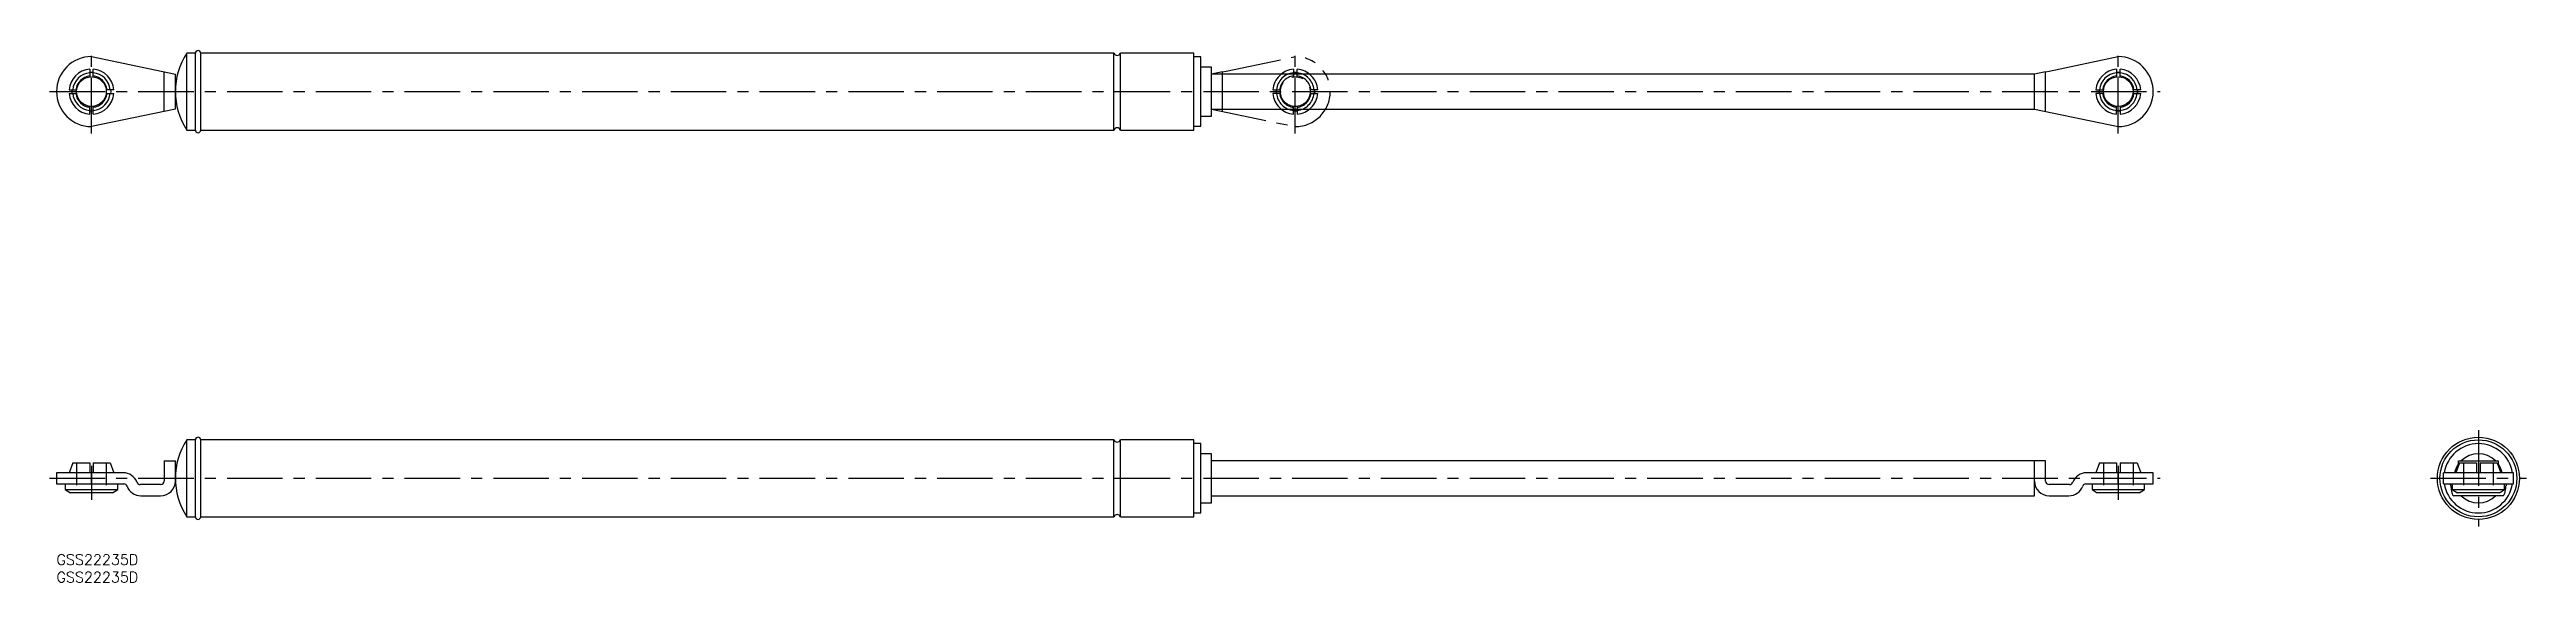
# Model space of a CAD drawing. Extents: x -2 to 707, y -8 to 144.
import ezdxf

# ---------------------------------------------------------------- set-up
doc = ezdxf.new("R2010")
doc.units = 0
doc.header["$LTSCALE"] = 0.5
for name, pattern in [('CENTER', [50.8, 31.75, -6.35, 6.35, -6.35]), ('DASHED', [19.05, 12.7, -6.35]), ('PHANTOM', [63.5, 31.75, -6.35, 6.35, -6.35, 6.35, -6.35])]:
    doc.linetypes.add(name, pattern=pattern)
for name, color, linetype in [('MSM_CENTER', 1, 'CENTER'), ('MSM_CONTINUOUS', 7, 'CONTINUOUS'), ('MSM_DASHED', 4, 'DASHED'), ('MSM_IMAGINARY', 6, 'PHANTOM'), ('MSM_PART_NUMBER', 7, 'CONTINUOUS')]:
    doc.layers.add(name, color=color, linetype=linetype)
doc.styles.get("Standard").update_dxf_attribs({"font": 'txt.shx', "height": 3, "bigfont": 'bigfont.shx'})

# ---------------------------------------------------------------- blocks, each defined once
blk = doc.blocks.new('*U24')
at = {"layer": 'MSM_PART_NUMBER'}
blk.add_text('GSS22235D', height=3, dxfattribs=at).set_placement((0, -3))
blk = doc.blocks.new('*U25')
at = {"layer": 'MSM_PART_NUMBER'}
blk.add_text('GSS22235D', height=3, dxfattribs=at).set_placement((0, -8))

msp = doc.modelspace()

# ---------------------------------------------------------------- linework, layer by layer
at = {"layer": 'MSM_CENTER'}
for p, q in [((10, 120.26), (10, 144.26)), ((354.5, 120.26), (354.5, 144.26)), ((590, 120.26), (590, 144.26)), ((-2, 132.26), (602, 132.26)), ((693.06, 35.5), (693.06, 8)), ((-2, 21.75), (602, 21.75)), ((10, 25.35), (10, 15.55)), ((590, 25.35), (590, 15.55)), ((679.31, 21.75), (706.81, 21.75))]:
    msp.add_line(p, q, dxfattribs=at)
at = {"layer": 'MSM_CONTINUOUS'}
for p, q in [((10, 142.26), (34, 137.26)), ((39.75, 143.26), (37.3, 143.26)), ((37.3, 121.26), (37.3, 143.26)), ((39.75, 121.26), (39.75, 143.26)), ((302.56, 143.26), (41.25, 143.26)), ((41.25, 121.26), (41.25, 143.26)), ((302.56, 121.26), (302.56, 143.26)), ((325.5, 143.26), (304.44, 143.26)), ((304.44, 121.26), (304.44, 143.26)), ((325.5, 121.26), (325.5, 143.26)), ((327.5, 142.16), (325.5, 142.16)), ((327.5, 122.36), (327.5, 142.16)), ((570.2, 138.14), (590, 142.26)), ((9.5, 138.68), (9.5, 136.48)), ((10.5, 136.48), (10.5, 138.68)), ((30.8, 126.6), (30.8, 137.93)), ((34, 127.26), (34, 137.26)), ((330.5, 139.26), (327.5, 139.26)), ((330.5, 125.26), (330.5, 139.26)), ((566, 137.26), (330.5, 137.26)), ((569.2, 137.93), (566, 137.26)), ((566, 127.26), (566, 137.26)), ((569.2, 137.93), (570.2, 138.14)), ((569.2, 126.6), (569.2, 137.93)), ((589.5, 138.68), (589.5, 136.48)), ((589.5, 137.74), (590.5, 137.74)), ((590.5, 136.48), (590.5, 138.68)), ((3.58, 132.76), (5.78, 132.76)), ((3.58, 131.76), (5.78, 131.76)), ((4.52, 131.81), (4.52, 132.77)), ((9.5, 125.84), (9.5, 128.04)), ((10.5, 125.84), (10.5, 128.04)), ((16.42, 132.76), (14.22, 132.76)), ((14.22, 131.76), (16.42, 131.76)), ((15.48, 132.77), (15.5, 132.26)), ((15.5, 132.26), (15.48, 131.75)), ((583.58, 132.76), (585.78, 132.76)), ((585.78, 131.76), (583.58, 131.76)), ((589.5, 125.84), (589.5, 128.04)), ((590.5, 128.04), (590.5, 125.84)), ((596.42, 132.76), (594.22, 132.76)), ((594.22, 131.76), (596.42, 131.76)), ((595.48, 132.77), (595.5, 132.26)), ((595.5, 132.26), (595.48, 131.75)), ((34, 127.26), (10, 122.26)), ((37.3, 121.26), (39.75, 121.26)), ((41.25, 121.26), (302.56, 121.26)), ((304.44, 121.26), (325.5, 121.26)), ((325.5, 122.36), (327.5, 122.36)), ((327.5, 125.26), (330.5, 125.26)), ((330.5, 127.26), (566, 127.26)), ((566, 127.26), (590, 122.26)), ((590.51, 126.79), (589.49, 126.79)), ((39.75, 32.75), (37.3, 32.75)), ((37.3, 10.75), (37.3, 32.75)), ((39.75, 10.75), (39.75, 32.75)), ((302.56, 32.75), (41.25, 32.75)), ((41.25, 10.75), (41.25, 32.75)), ((302.56, 10.75), (302.56, 32.75)), ((325.5, 32.75), (304.44, 32.75)), ((304.44, 10.75), (304.44, 32.75)), ((325.5, 10.75), (325.5, 32.75)), ((327.5, 31.65), (325.5, 31.65)), ((327.5, 11.85), (327.5, 31.65)), ((330.5, 28.75), (327.5, 28.75)), ((330.5, 14.75), (330.5, 28.75)), ((0, 23.35), (0, 20.15)), ((19.08, 23.35), (0, 23.35)), ((4.62, 26.15), (3.58, 23.35)), ((4.62, 26.15), (9.5, 26.15)), ((9.5, 26.15), (9.5, 23.35)), ((10, 20.15), (10, 23.35)), ((10.5, 26.15), (15.38, 26.15)), ((10.5, 26.15), (10.5, 23.35)), ((15.38, 26.15), (16.42, 23.35)), ((30.8, 26.75), (34, 26.75)), ((30.8, 26.75), (30.8, 20.95)), ((34, 20.95), (34, 26.75)), ((569.2, 26.75), (330.5, 26.75)), ((566, 16.75), (566, 26.75)), ((569.2, 20.95), (569.2, 26.75)), ((600, 23.35), (580.92, 23.35)), ((584.62, 26.15), (583.58, 23.35)), ((584.62, 26.15), (589.5, 26.15)), ((589.5, 26.15), (589.5, 23.35)), ((590, 20.15), (590, 23.35)), ((590.5, 26.15), (595.38, 26.15)), ((590.5, 26.15), (590.5, 23.35)), ((595.38, 26.15), (596.42, 23.35)), ((600, 20.15), (600, 23.35)), ((683.06, 20.15), (683.06, 23.35)), ((703.06, 23.35), (683.06, 23.35)), ((687.69, 26.15), (686.65, 23.35)), ((687.4, 26.75), (698.73, 26.75)), ((687.4, 25.37), (687.4, 26.75)), ((687.69, 26.15), (692.56, 26.15)), ((692.56, 26.15), (692.56, 23.35)), ((693.56, 26.15), (698.44, 26.15)), ((693.56, 26.15), (693.56, 23.35)), ((698.44, 26.15), (699.48, 23.35)), ((698.73, 26.75), (698.73, 25.37)), ((703.06, 20.15), (703.06, 23.35)), ((0, 20.15), (19.24, 20.15)), ((2.5, 20.15), (2.5, 18.55)), ((2.5, 18.55), (4, 17.55)), ((2.5, 18.55), (17.5, 18.55)), ((16, 17.55), (4, 17.55)), ((16, 17.55), (17.5, 18.55)), ((17.5, 18.55), (17.5, 20.15)), ((29.8, 19.95), (23.96, 19.95)), ((24.12, 16.75), (29.8, 16.75)), ((327.5, 14.75), (330.5, 14.75)), ((330.5, 16.75), (566, 16.75)), ((576.04, 19.95), (570.2, 19.95)), ((570.2, 16.75), (575.88, 16.75)), ((580.76, 20.15), (600, 20.15)), ((582.5, 20.15), (582.5, 18.55)), ((582.5, 18.55), (584, 17.55)), ((582.5, 18.55), (597.5, 18.55)), ((596, 17.55), (584, 17.55)), ((596, 17.55), (597.5, 18.55)), ((597.5, 18.55), (597.5, 20.15)), ((683.06, 20.15), (703.06, 20.15)), ((685.56, 20.15), (685.56, 18.55)), ((685.56, 18.55), (687.06, 17.55)), ((685.56, 18.55), (700.56, 18.55)), ((700.12, 16.75), (686.01, 16.75)), ((699.06, 17.55), (687.06, 17.55)), ((699.06, 17.55), (700.56, 18.55)), ((700.56, 18.55), (700.56, 20.15)), ((37.3, 10.75), (39.75, 10.75)), ((41.25, 10.75), (302.56, 10.75)), ((304.44, 10.75), (325.5, 10.75)), ((325.5, 11.85), (327.5, 11.85))]:
    msp.add_line(p, q, dxfattribs=at)
for centre, radius in [((10, 132.26), 4.25), ((590, 132.26), 4.25), ((693.06, 21.75), 11.75), ((693.06, 21.75), 11)]:
    msp.add_circle(centre, radius, dxfattribs=at)
for centre, radius, start, end in [((10, 132.26), 10, 90, 270), ((54, 132.26), 20, 146.63299, 213.36701), ((40.5, 143.26), 0.75, 0, 180), ((303.5, 143.61), 1, 200.48732, 339.51268), ((590, 132.26), 10, 270, 90), ((10, 132.26), 6.44, 94.45407, 175.54593), ((10, 132.26), 5.4, 95.31277, 174.68723), ((10, 132.26), 4.5, 96.37937, 173.62063), ((10, 120.02), 17.73, 88.38409, 91.61591), ((10, 132.26), 6.44, 4.45407, 85.54593), ((10, 132.26), 5.4, 5.31277, 84.68723), ((10, 132.26), 4.5, 6.37937, 83.62063), ((590, 132.26), 6.44, 94.45407, 175.54593), ((590, 132.26), 5.4, 95.31277, 174.68723), ((590, 132.26), 4.5, 96.37937, 173.62063), ((590, 132.26), 5.5, 84.78409, 95.21591), ((590, 132.26), 6.44, 4.45407, 85.54593), ((590, 132.26), 5.4, 5.31277, 84.68723), ((590, 132.26), 4.5, 6.37937, 83.62063), ((10, 132.26), 6.44, 184.45407, 265.54593), ((10, 132.26), 5.4, 185.31277, 264.68723), ((10, 132.26), 4.5, 186.37937, 263.62063), ((10, 132.26), 4.5, 276.37937, 353.62063), ((10, 132.26), 5.4, 275.31277, 354.68723), ((10, 132.26), 6.44, 274.45407, 355.54593), ((590, 132.26), 6.44, 184.45407, 265.54593), ((590, 132.26), 5.5, 174.78409, 185.21591), ((590, 132.26), 5.4, 185.31277, 264.68723), ((590, 132.26), 4.5, 186.37937, 263.62063), ((590, 132.26), 6.44, 274.45407, 355.54593), ((590, 132.26), 4.5, 276.37937, 353.62063), ((590, 132.26), 5.4, 275.31277, 354.68723), ((590, 132.26), 5.5, 354.64927, 5.27404), ((10, 143.52), 16.75, 268.26368, 271.76802), ((40.5, 121.26), 0.75, 180, 0), ((303.5, 120.91), 1, 20.48732, 159.51268), ((590, 132.26), 5.5, 264.67434, 275.35736), ((54, 21.75), 20, 146.63299, 213.36701), ((40.5, 32.75), 0.75, 0, 180), ((303.5, 33.1), 1, 200.48732, 339.51268), ((693.06, 21.75), 9.9, 9.30072, 170.69928), ((693.06, 21.75), 7, 45.58469, 134.41531), ((19.08, 19.15), 4.2, 20.25225, 90), ((580.92, 19.15), 4.2, 90, 159.74775), ((693.06, 21.75), 7, 144.04943, 166.78702), ((693.06, 21.75), 7, 13.21298, 35.95057), ((19.24, 19.15), 1, 20.25225, 90), ((24.12, 20.95), 4.2, 200.25225, 270), ((23.96, 20.95), 1, 200.25225, 270), ((29.8, 20.95), 4.2, 270, 0), ((29.8, 20.95), 1, 270, 0), ((570.2, 20.95), 4.2, 180, 270), ((570.2, 20.95), 1, 180, 270), ((575.88, 20.95), 4.2, 270, 339.74775), ((576.04, 20.95), 1, 270, 339.74775), ((580.76, 19.15), 1, 90, 159.74775), ((693.06, 21.75), 9.9, 189.30072, 350.69928), ((684.48, 19.68), 0.69, 356.29819, 42.75092), ((699.1, 20.6), 13.96, 183.94165, 190.4151), ((689.57, 18.78), 4.26, 189.6014, 203.0325), ((686.17, 17.27), 0.541, 195.98302, 252.559), ((693.06, 21.75), 7, 225.58469, 314.41531), ((699.96, 17.27), 0.541, 287.441, 344.01698), ((696.56, 18.78), 4.26, 336.9675, 350.3986), ((687.02, 20.6), 13.96, 349.5849, 356.05835), ((701.65, 19.68), 0.69, 137.24908, 183.70181), ((40.5, 10.75), 0.75, 180, 0), ((303.5, 10.4), 1, 20.48732, 159.51268)]:
    msp.add_arc(centre, radius, start, end, dxfattribs=at)
at = {"layer": 'MSM_DASHED'}
for p, q in [((5.75, 26.15), (5.75, 17.55)), ((14.25, 26.15), (14.25, 17.55)), ((585.75, 26.15), (585.75, 17.55)), ((594.25, 26.15), (594.25, 17.55)), ((688.81, 26.15), (688.81, 17.55)), ((697.31, 26.15), (697.31, 17.55))]:
    msp.add_line(p, q, dxfattribs=at)
at = {"layer": 'MSM_IMAGINARY'}
for p, q in [((334.7, 138.14), (354.5, 142.26)), ((333.7, 137.93), (330.5, 137.26)), ((333.7, 137.93), (334.7, 138.14)), ((333.7, 126.6), (333.7, 137.93)), ((354, 138.68), (354, 136.48)), ((354, 137.74), (355, 137.74)), ((355, 136.48), (355, 138.68)), ((348.08, 132.76), (350.28, 132.76)), ((350.28, 131.76), (348.08, 131.76)), ((354, 125.84), (354, 128.04)), ((355, 128.04), (355, 125.84)), ((360.92, 132.76), (358.72, 132.76)), ((358.72, 131.76), (360.92, 131.76)), ((359.98, 132.77), (360, 132.26)), ((360, 132.26), (359.98, 131.75)), ((330.5, 127.26), (354.5, 122.26)), ((355.01, 126.79), (353.99, 126.79))]:
    msp.add_line(p, q, dxfattribs=at)
msp.add_circle((354.5, 132.26), 4.25, dxfattribs=at)
for radius, start, end in [(10, 270, 90), (6.44, 94.45407, 175.54593), (5.4, 95.31277, 174.68723), (4.5, 96.37937, 173.62063), (5.5, 84.78409, 95.21591), (6.44, 4.45407, 85.54593), (5.4, 5.31277, 84.68723), (4.5, 6.37937, 83.62063), (6.44, 184.45407, 265.54593), (5.5, 174.78409, 185.21591), (5.4, 185.31277, 264.68723), (4.5, 186.37937, 263.62063), (6.44, 274.45407, 355.54593), (4.5, 276.37937, 353.62063), (5.4, 275.31277, 354.68723), (5.5, 354.64927, 5.27404), (5.5, 264.67434, 275.35736)]:
    msp.add_arc((354.5, 132.26), radius, start, end, dxfattribs=at)

# ---------------------------------------------------------------- block references
at = {"layer": 'MSM_CONTINUOUS'}
for name in ['*U24', '*U25']:
    msp.add_blockref(name, (0, 0), dxfattribs=at)

doc.saveas('drawing.dxf')
